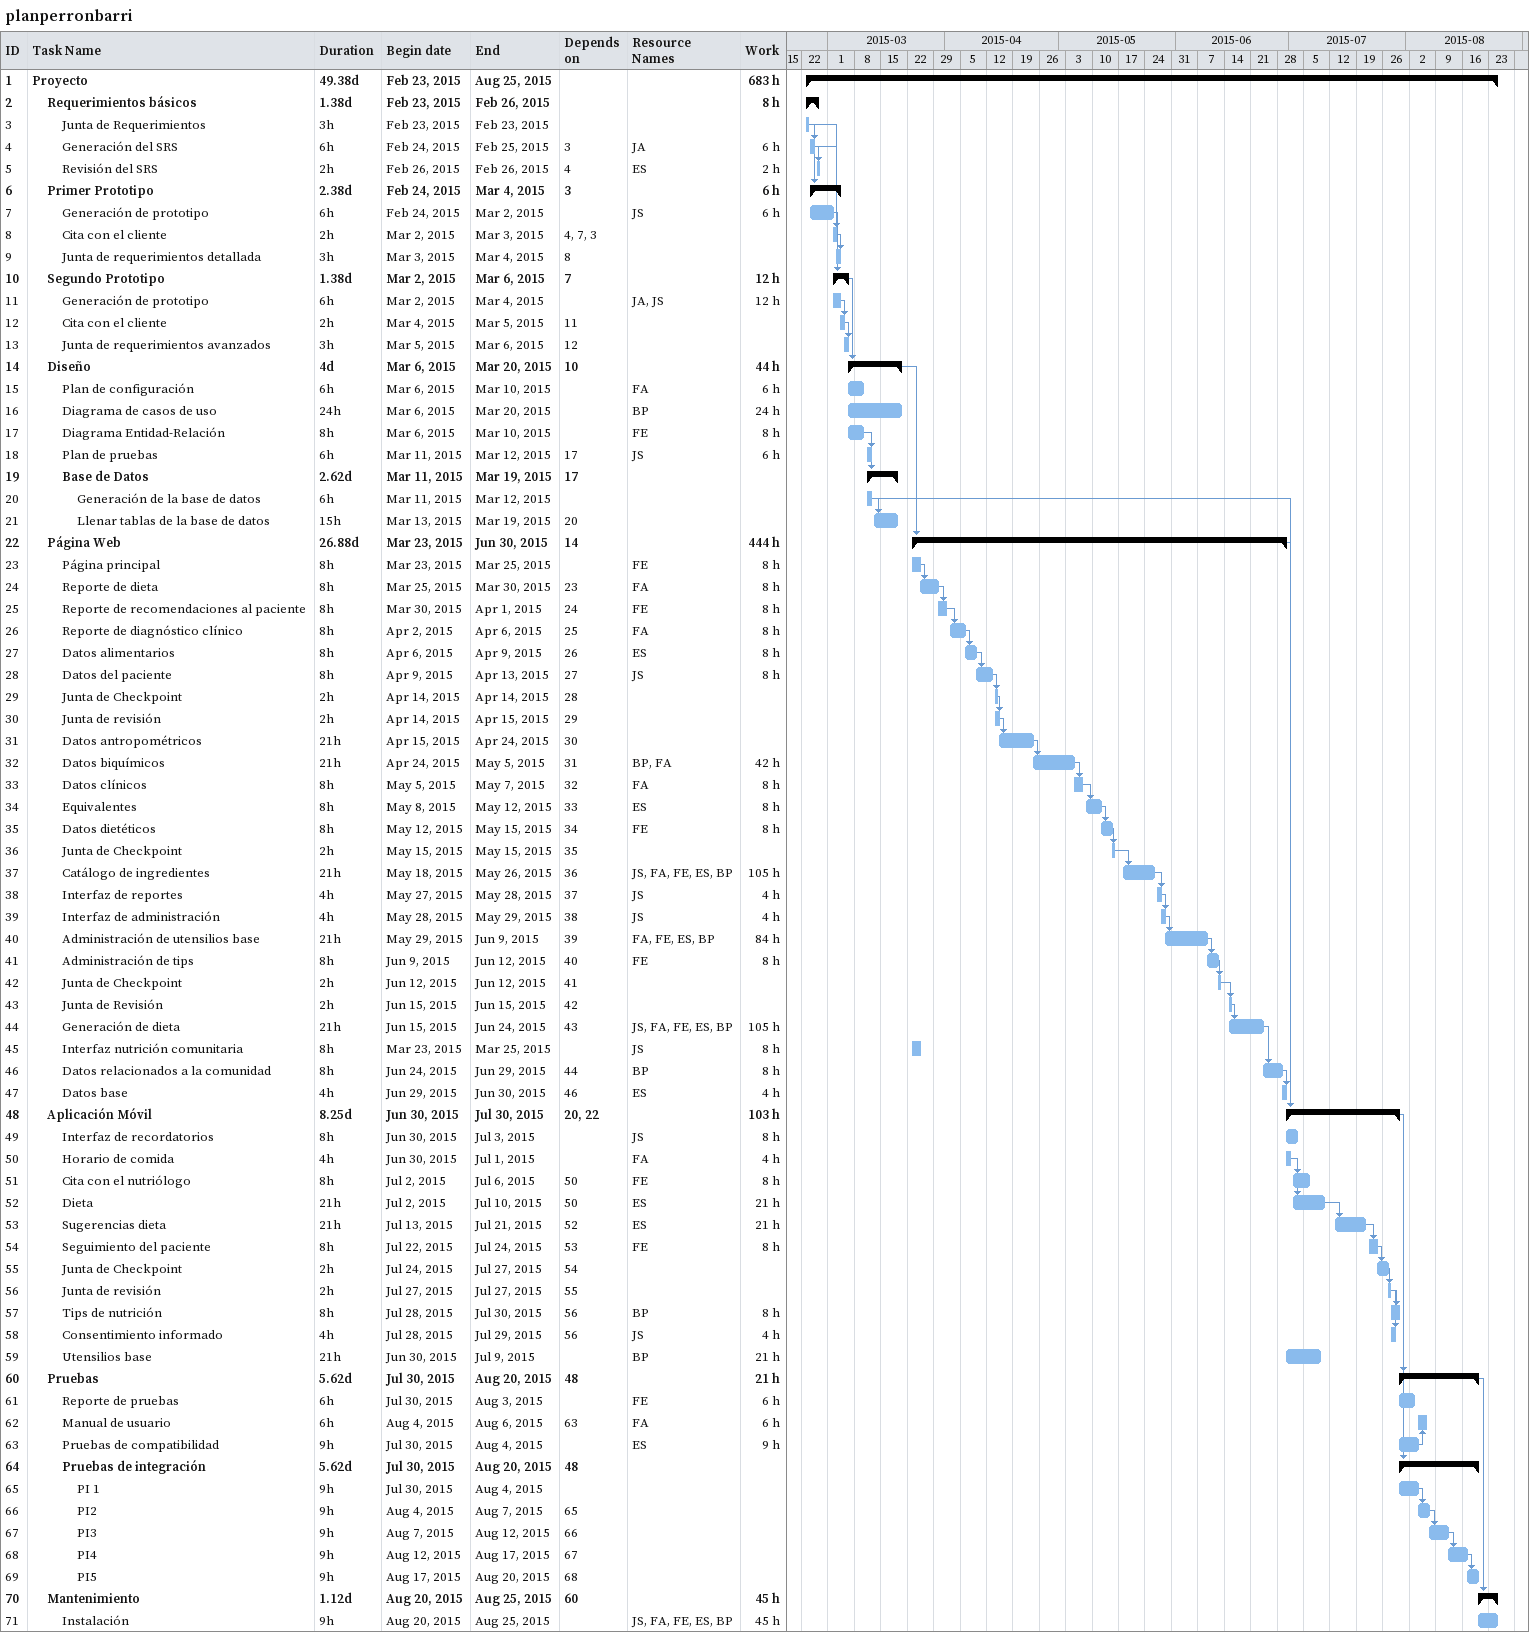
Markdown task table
planperronbarri

| ID | Level | Task | Duration | Start | Finish | Predecessors | Resources | Work (h) |
|---|---|---|---|---|---|---|---|---|
| 1 | 1 | **Proyecto** | 49.38d | 2015-02-23 | 2015-08-25 |  |  | 683 |
| 2 | 2 | **Requerimientos básicos** | 1.38d | 2015-02-23 | 2015-02-26 |  |  | 8 |
| 3 | 3 | Junta de Requerimientos | 3h | 2015-02-23 | 2015-02-23 |  |  |  |
| 4 | 3 | Generación del SRS | 6h | 2015-02-24 | 2015-02-25 | 3 | JA | 6 |
| 5 | 3 | Revisión del SRS | 2h | 2015-02-26 | 2015-02-26 | 4 | ES | 2 |
| 6 | 2 | **Primer Prototipo** | 2.38d | 2015-02-24 | 2015-03-04 | 3 |  | 6 |
| 7 | 3 | Generación de prototipo | 6h | 2015-02-24 | 2015-03-02 |  | JS | 6 |
| 8 | 3 | Cita con el cliente | 2h | 2015-03-02 | 2015-03-03 | 4, 7, 3 |  |  |
| 9 | 3 | Junta de requerimientos detallada | 3h | 2015-03-03 | 2015-03-04 | 8 |  |  |
| 10 | 2 | **Segundo Prototipo** | 1.38d | 2015-03-02 | 2015-03-06 | 7 |  | 12 |
| 11 | 3 | Generación de prototipo | 6h | 2015-03-02 | 2015-03-04 |  | JA, JS | 12 |
| 12 | 3 | Cita con el cliente | 2h | 2015-03-04 | 2015-03-05 | 11 |  |  |
| 13 | 3 | Junta de requerimientos avanzados | 3h | 2015-03-05 | 2015-03-06 | 12 |  |  |
| 14 | 2 | **Diseño** | 4d | 2015-03-06 | 2015-03-20 | 10 |  | 44 |
| 15 | 3 | Plan de configuración | 6h | 2015-03-06 | 2015-03-10 |  | FA | 6 |
| 16 | 3 | Diagrama de casos de uso | 24h | 2015-03-06 | 2015-03-20 |  | BP | 24 |
| 17 | 3 | Diagrama Entidad-Relación | 8h | 2015-03-06 | 2015-03-10 |  | FE | 8 |
| 18 | 3 | Plan de pruebas | 6h | 2015-03-11 | 2015-03-12 | 17 | JS | 6 |
| 19 | 3 | **Base de Datos** | 2.62d | 2015-03-11 | 2015-03-19 | 17 |  |  |
| 20 | 4 | Generación de la base de datos | 6h | 2015-03-11 | 2015-03-12 |  |  |  |
| 21 | 4 | Llenar tablas de la base de datos | 15h | 2015-03-13 | 2015-03-19 | 20 |  |  |
| 22 | 2 | **Página Web** | 26.88d | 2015-03-23 | 2015-06-30 | 14 |  | 444 |
| 23 | 3 | Página principal | 8h | 2015-03-23 | 2015-03-25 |  | FE | 8 |
| 24 | 3 | Reporte de dieta | 8h | 2015-03-25 | 2015-03-30 | 23 | FA | 8 |
| 25 | 3 | Reporte de recomendaciones al paciente | 8h | 2015-03-30 | 2015-04-01 | 24 | FE | 8 |
| 26 | 3 | Reporte de diagnóstico clínico | 8h | 2015-04-02 | 2015-04-06 | 25 | FA | 8 |
| 27 | 3 | Datos alimentarios | 8h | 2015-04-06 | 2015-04-09 | 26 | ES | 8 |
| 28 | 3 | Datos del paciente | 8h | 2015-04-09 | 2015-04-13 | 27 | JS | 8 |
| 29 | 3 | Junta de Checkpoint | 2h | 2015-04-14 | 2015-04-14 | 28 |  |  |
| 30 | 3 | Junta de revisión | 2h | 2015-04-14 | 2015-04-15 | 29 |  |  |
| 31 | 3 | Datos antropométricos | 21h | 2015-04-15 | 2015-04-24 | 30 |  |  |
| 32 | 3 | Datos biquímicos | 21h | 2015-04-24 | 2015-05-05 | 31 | BP, FA | 42 |
| 33 | 3 | Datos clínicos | 8h | 2015-05-05 | 2015-05-07 | 32 | FA | 8 |
| 34 | 3 | Equivalentes | 8h | 2015-05-08 | 2015-05-12 | 33 | ES | 8 |
| 35 | 3 | Datos dietéticos | 8h | 2015-05-12 | 2015-05-15 | 34 | FE | 8 |
| 36 | 3 | Junta de Checkpoint | 2h | 2015-05-15 | 2015-05-15 | 35 |  |  |
| 37 | 3 | Catálogo de ingredientes | 21h | 2015-05-18 | 2015-05-26 | 36 | JS, FA, FE, ES, BP | 105 |
| 38 | 3 | Interfaz de reportes | 4h | 2015-05-27 | 2015-05-28 | 37 | JS | 4 |
| 39 | 3 | Interfaz de administración | 4h | 2015-05-28 | 2015-05-29 | 38 | JS | 4 |
| 40 | 3 | Administración de utensilios base | 21h | 2015-05-29 | 2015-06-09 | 39 | FA, FE, ES, BP | 84 |
| 41 | 3 | Administración de tips | 8h | 2015-06-09 | 2015-06-12 | 40 | FE | 8 |
| 42 | 3 | Junta de Checkpoint | 2h | 2015-06-12 | 2015-06-12 | 41 |  |  |
| 43 | 3 | Junta de Revisión | 2h | 2015-06-15 | 2015-06-15 | 42 |  |  |
| 44 | 3 | Generación de dieta | 21h | 2015-06-15 | 2015-06-24 | 43 | JS, FA, FE, ES, BP | 105 |
| 45 | 3 | Interfaz nutrición comunitaria | 8h | 2015-03-23 | 2015-03-25 |  | JS | 8 |
| 46 | 3 | Datos relacionados a la comunidad | 8h | 2015-06-24 | 2015-06-29 | 44 | BP | 8 |
| 47 | 3 | Datos base | 4h | 2015-06-29 | 2015-06-30 | 46 | ES | 4 |
| 48 | 2 | **Aplicación Móvil** | 8.25d | 2015-06-30 | 2015-07-30 | 20, 22 |  | 103 |
| 49 | 3 | Interfaz de recordatorios | 8h | 2015-06-30 | 2015-07-03 |  | JS | 8 |
| 50 | 3 | Horario de comida | 4h | 2015-06-30 | 2015-07-01 |  | FA | 4 |
| 51 | 3 | Cita con el nutriólogo | 8h | 2015-07-02 | 2015-07-06 | 50 | FE | 8 |
| 52 | 3 | Dieta | 21h | 2015-07-02 | 2015-07-10 | 50 | ES | 21 |
| 53 | 3 | Sugerencias dieta | 21h | 2015-07-13 | 2015-07-21 | 52 | ES | 21 |
| 54 | 3 | Seguimiento del paciente | 8h | 2015-07-22 | 2015-07-24 | 53 | FE | 8 |
| 55 | 3 | Junta de Checkpoint | 2h | 2015-07-24 | 2015-07-27 | 54 |  |  |
| 56 | 3 | Junta de revisión | 2h | 2015-07-27 | 2015-07-27 | 55 |  |  |
| 57 | 3 | Tips de nutrición | 8h | 2015-07-28 | 2015-07-30 | 56 | BP | 8 |
| 58 | 3 | Consentimiento informado | 4h | 2015-07-28 | 2015-07-29 | 56 | JS | 4 |
| 59 | 3 | Utensilios base | 21h | 2015-06-30 | 2015-07-09 |  | BP | 21 |
| 60 | 2 | **Pruebas** | 5.62d | 2015-07-30 | 2015-08-20 | 48 |  | 21 |
| 61 | 3 | Reporte de pruebas | 6h | 2015-07-30 | 2015-08-03 |  | FE | 6 |
| 62 | 3 | Manual de usuario | 6h | 2015-08-04 | 2015-08-06 | 63 | FA | 6 |
| 63 | 3 | Pruebas de compatibilidad | 9h | 2015-07-30 | 2015-08-04 |  | ES | 9 |
| 64 | 3 | **Pruebas de integración** | 5.62d | 2015-07-30 | 2015-08-20 | 48 |  |  |
| 65 | 4 | PI 1 | 9h | 2015-07-30 | 2015-08-04 |  |  |  |
| 66 | 4 | PI2 | 9h | 2015-08-04 | 2015-08-07 | 65 |  |  |
| 67 | 4 | PI3 | 9h | 2015-08-07 | 2015-08-12 | 66 |  |  |
| 68 | 4 | PI4 | 9h | 2015-08-12 | 2015-08-17 | 67 |  |  |
| 69 | 4 | PI5 | 9h | 2015-08-17 | 2015-08-20 | 68 |  |  |
| 70 | 2 | **Mantenimiento** | 1.12d | 2015-08-20 | 2015-08-25 | 60 |  | 45 |
| 71 | 3 | Instalación | 9h | 2015-08-20 | 2015-08-25 |  | JS, FA, FE, ES, BP | 45 |
